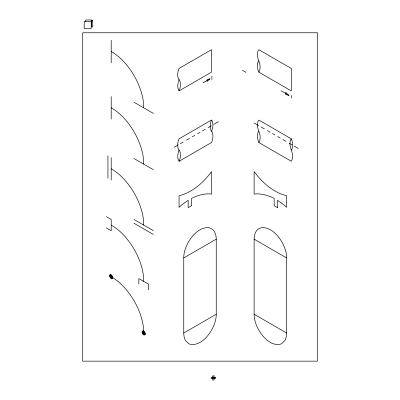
<?xml version="1.0" encoding="UTF-8"?>
<svg xmlns="http://www.w3.org/2000/svg" width="400" height="400" viewBox="0 0 400 400"><rect width="100%" height="100%" fill="white"/><g stroke="black" fill="none" stroke-linecap="round" stroke-linejoin="round"><path stroke-width="0.6" d="M258.795 60.88L258.305 61.415A10.06 10.06 0 0 0 257.415 65.565A15.76 15.76 0 0 0 258.065 70.05A23.805 23.805 0 0 0 258.795 72.14L291.33 90.925L291.33 68.47L258.825 49.705L258.34 50.24A10.06 10.06 0 0 0 257.445 54.39A15.76 15.76 0 0 0 258.1 58.88A23.805 23.805 0 0 0 258.795 60.88A23.805 23.805 0 0 1 259.445 62.775A15.76 15.76 0 0 1 260.095 67.26A10.685 10.685 0 0 1 259.145 71.665L258.76 72.055M258.83 131.255L258.345 131.79A10.06 10.06 0 0 0 257.45 135.94A15.76 15.76 0 0 0 258.105 140.425A23.805 23.805 0 0 0 258.83 142.515L291.26 161.235L291.645 160.85A10.685 10.685 0 0 0 292.595 156.445A15.76 15.76 0 0 0 291.94 151.955A23.805 23.805 0 0 0 291.29 150.06L291.72 149.63A10.685 10.685 0 0 0 292.67 145.23A15.76 15.76 0 0 0 292.02 140.74A23.805 23.805 0 0 0 291.365 138.845L258.865 120.08L258.38 120.615A10.06 10.06 0 0 0 257.485 124.765A15.76 15.76 0 0 0 258.14 129.255A23.805 23.805 0 0 0 258.83 131.255A23.805 23.805 0 0 1 259.48 133.15A15.76 15.76 0 0 1 260.135 137.635A10.685 10.685 0 0 1 259.185 142.04L258.795 142.43M291.365 138.845L290.88 139.385A10.06 10.06 0 0 0 289.985 143.53A15.76 15.76 0 0 0 290.64 148.02A23.805 23.805 0 0 0 291.335 150.02M209.93 78.86L207.07 81.395L207.07 79.62L209.93 78.86L203 82.86M179.13 90.84L211.52 72.14L211.52 49.685L179.02 68.45A23.805 23.805 0 0 0 178.37 70.345A15.76 15.76 0 0 0 177.715 74.83A10.685 10.685 0 0 0 178.665 79.235L179.58 80.2A10.06 10.06 0 0 1 180.475 84.35A15.76 15.76 0 0 1 179.82 88.84A23.805 23.805 0 0 1 179.13 90.84L178.74 90.45A10.685 10.685 0 0 1 177.79 86.05A15.76 15.76 0 0 1 178.445 81.56A23.805 23.805 0 0 1 179.095 79.665M179.11 161.235L211.54 142.515A23.805 23.805 0 0 0 212.265 140.425A15.76 15.76 0 0 0 212.92 135.94A10.06 10.06 0 0 0 212.025 131.79L211.54 131.255A23.805 23.805 0 0 0 212.23 129.255A15.76 15.76 0 0 0 212.885 124.765A10.06 10.06 0 0 0 211.99 120.615L211.505 120.08L179.005 138.845A23.805 23.805 0 0 0 178.35 140.74A15.76 15.76 0 0 0 177.7 145.23A10.685 10.685 0 0 0 178.65 149.63L179.565 150.6A10.06 10.06 0 0 1 180.46 154.745A15.76 15.76 0 0 1 179.805 159.235A23.805 23.805 0 0 1 179.11 161.235L178.725 160.85A10.685 10.685 0 0 1 177.775 156.445A15.76 15.76 0 0 1 178.43 151.955A23.805 23.805 0 0 1 179.08 150.06M174.21 147.245L178.4 144.825M180.38 143.68L183.18 142.065M186.395 140.205L189.61 138.355M192.245 136.83L194.845 135.33M197.485 133.805L200.13 132.28M202.37 130.985L205.16 129.375M208.015 127.725L211.34 125.805M213.72 124.435L218.47 121.69M183.75 257.94L216.25 239.175A16.77 16.77 0 0 0 214.76 232.265A7.95 7.95 0 0 0 206.73 227.63A16.77 16.77 0 0 0 200 229.795A26.265 26.265 0 0 0 194.065 234.475A39.675 39.675 0 0 0 184.835 250.46A26.265 26.265 0 0 0 183.75 257.94L183.75 333.005A17.805 17.805 0 0 0 185.33 340.345L188.51 343.525A7.95 7.95 0 0 0 193.27 344.55A16.77 16.77 0 0 0 200 342.385A26.265 26.265 0 0 0 205.935 337.705A39.675 39.675 0 0 0 215.165 321.72A26.265 26.265 0 0 0 216.25 314.24L216.25 239.175M183.75 333.005L216.25 314.24M212.665 377.185L214.045 377.185M212.665 378.68L214.045 378.68M288.88 95.34L285.685 94.555L285.685 92.4L288.88 95.34L280.99 90.785M242.335 70.265L245.95 72.35M253.995 122.9L258.75 125.645M261.13 127.02L264.45 128.935M267.31 130.585L270.1 132.195M272.34 133.49L274.985 135.015M277.62 136.54L280.22 138.04M282.86 139.565L286.07 141.42M289.285 143.275L292.09 144.89M294.07 146.035L298.255 148.455M133.955 102.19L153.455 113.45M133.955 158.485L153.455 169.745M254.12 239.175L286.62 257.94L286.62 333.005A17.805 17.805 0 0 1 285.04 340.345L281.86 343.525A7.95 7.95 0 0 1 277.1 344.55A16.77 16.77 0 0 1 270.37 342.385A26.265 26.265 0 0 1 264.435 337.705A39.675 39.675 0 0 1 255.205 321.72A26.265 26.265 0 0 1 254.12 314.24L254.12 239.175A16.77 16.77 0 0 1 255.61 232.265A7.95 7.95 0 0 1 263.64 227.63A16.77 16.77 0 0 1 270.37 229.795A26.265 26.265 0 0 1 276.305 234.475A39.675 39.675 0 0 1 285.535 250.46A26.265 26.265 0 0 1 286.62 257.94M133.955 219.475L153.455 230.73M133.955 223.225L153.455 234.485M106.325 216.66L111.2 219.475L111.2 230.73L106.325 227.915M254.12 314.24L286.62 333.005M211.54 131.255L211.15 130.865A10.685 10.685 0 0 1 210.2 126.465A15.76 15.76 0 0 1 210.855 121.975A23.805 23.805 0 0 1 211.505 120.08M291.33 95.395L291.33 98.11M214.07 377.27L214.07 378.595M211.905 76.085L211.905 79.545M148.58 289.845L148.58 284.215L138.83 278.585L138.83 284.215M111.2 40.265L111.2 62.785M111.2 96.56L111.2 119.08M111.2 157.545L111.2 180.065M107.95 155.67L107.95 178.19M91.225 21.425L91.225 28.46L84.185 28.46L84.185 21.425L92.04 21.405L92.04 20L85.66 20L85.66 21.405M143.705 333.005A52.525 52.525 0 0 0 141.53 318.04A79.35 79.35 0 0 0 123.07 286.075A52.525 52.525 0 0 0 111.2 276.705M111.2 225.105A52.525 52.525 0 0 1 123.07 234.47A79.35 79.35 0 0 1 141.53 266.435A52.525 52.525 0 0 1 143.705 281.4M143.705 225.105A52.525 52.525 0 0 0 141.53 210.14A79.35 79.35 0 0 0 123.07 178.175A52.525 52.525 0 0 0 111.2 168.805M111.2 107.82A52.525 52.525 0 0 1 123.07 117.185A79.35 79.35 0 0 1 141.53 149.155A52.525 52.525 0 0 1 143.705 164.115M111.2 51.525A52.525 52.525 0 0 1 123.07 60.89A79.35 79.35 0 0 1 141.53 92.855A52.525 52.525 0 0 1 143.705 107.82M110.61 276.055C110.75 279.155 113.04 275.865 110.61 276.055M110.905 276.38C110.975 277.93 112.12 276.285 110.905 276.38M143.115 332.35C143.255 335.45 145.545 332.165 143.115 332.35M143.41 332.68C143.48 334.23 144.625 332.585 143.41 332.68M110.05 274.715L109.725 275.08A1.675 1.675 0 0 0 109.575 275.77A2.625 2.625 0 0 0 109.685 276.515L110.61 278.115A2.625 2.625 0 0 0 111.2 278.585A1.675 1.675 0 0 0 111.875 278.8L112.67 278.38A1.78 1.78 0 0 0 112.825 277.645A2.625 2.625 0 0 0 112.72 276.9L111.795 275.3A2.625 2.625 0 0 0 111.2 274.83A1.675 1.675 0 0 0 110.53 274.615L110.05 274.715M110.28 275.115L110.02 275.405A1.34 1.34 0 0 0 109.9 275.955A2.1 2.1 0 0 0 109.99 276.555L110.725 277.835A2.1 2.1 0 0 0 111.2 278.21A1.34 1.34 0 0 0 111.74 278.38L112.375 278.045A1.425 1.425 0 0 0 112.5 277.46A2.1 2.1 0 0 0 112.415 276.86L111.675 275.58A2.1 2.1 0 0 0 111.2 275.205A1.34 1.34 0 0 0 110.665 275.035L110.28 275.115M110.51 275.515L110.315 275.73A1.005 1.005 0 0 0 110.225 276.145A1.575 1.575 0 0 0 110.29 276.595L110.845 277.55A1.575 1.575 0 0 0 111.2 277.835A1.005 1.005 0 0 0 111.605 277.965L112.08 277.71A1.07 1.07 0 0 0 112.175 277.27A1.575 1.575 0 0 0 112.11 276.82L111.56 275.86A1.575 1.575 0 0 0 111.2 275.58A1.005 1.005 0 0 0 110.8 275.45L110.51 275.515M142.555 331.015L142.23 331.375A1.675 1.675 0 0 0 142.08 332.065A2.625 2.625 0 0 0 142.19 332.815L143.11 334.41A2.625 2.625 0 0 0 143.705 334.88A1.675 1.675 0 0 0 144.375 335.095L145.17 334.675A1.78 1.78 0 0 0 145.33 333.94A2.625 2.625 0 0 0 145.22 333.195L144.295 331.595A2.625 2.625 0 0 0 143.705 331.125A1.675 1.675 0 0 0 143.03 330.91L142.555 331.015M142.785 331.41L142.525 331.7A1.34 1.34 0 0 0 142.405 332.255A2.1 2.1 0 0 0 142.49 332.85L143.23 334.13A2.1 2.1 0 0 0 143.705 334.505A1.34 1.34 0 0 0 144.245 334.68L144.875 334.34A1.425 1.425 0 0 0 145.005 333.755A2.1 2.1 0 0 0 144.915 333.155L144.18 331.875A2.1 2.1 0 0 0 143.705 331.5A1.34 1.34 0 0 0 143.165 331.33L142.785 331.41M143.015 331.81L142.82 332.025A1.005 1.005 0 0 0 142.73 332.44A1.575 1.575 0 0 0 142.795 332.89L143.35 333.85A1.575 1.575 0 0 0 143.705 334.13A1.005 1.005 0 0 0 144.11 334.26L144.585 334.005A1.07 1.07 0 0 0 144.68 333.565A1.575 1.575 0 0 0 144.615 333.115L144.06 332.16A1.575 1.575 0 0 0 143.705 331.875A1.005 1.005 0 0 0 143.3 331.75L143.015 331.81M191.525 205.71L188.175 207.64L188.175 200.35A63.03 63.03 0 0 0 179.055 207.305L179.055 195.695A40.245 40.245 0 0 0 190.185 191.32A63.03 63.03 0 0 0 204.43 180.085A95.225 95.225 0 0 0 211.56 171.62L211.56 194.14A19.085 19.085 0 0 0 206.34 193.94A40.245 40.245 0 0 0 191.525 198.395L191.525 205.71M92.74 20.705L91.335 20.705L91.335 26.865L92.74 26.865L92.74 20.705M317.285 32.76L82.715 32.76L82.715 361.15L317.285 361.15L317.285 32.76M214.045 375.865L212.665 375.865L212.665 380L214.045 380L214.045 375.865M215.455 377.27L211.255 377.27L211.255 378.595L215.455 378.595L215.455 377.27M277.505 207.64L274.155 205.71L274.155 198.395A40.245 40.245 0 0 0 259.335 193.94A19.085 19.085 0 0 0 254.12 194.14L254.12 171.62A95.225 95.225 0 0 0 261.25 180.085A63.03 63.03 0 0 0 275.49 191.32A40.245 40.245 0 0 0 286.62 195.695L286.62 207.305A63.03 63.03 0 0 0 277.505 200.35L277.505 207.64"/></g></svg>
